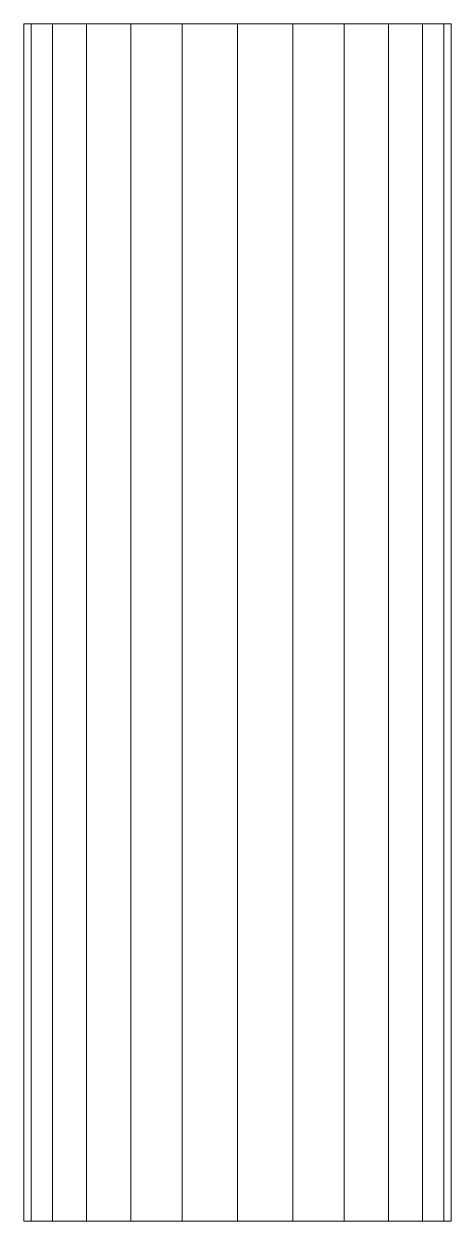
# Model space of a CAD drawing. Header units: inches. Extents: x -3325 to -59, y 5 to 733.
# Drawn here: x -1521.58 to -1519.67, y 119.8 to 125.12 of the extents above; entities that cross this region are included whole.
import ezdxf

# ---------------------------------------------------------------- set-up
doc = ezdxf.new("R2010")
doc.units = ezdxf.units.IN
doc.header["$MEASUREMENT"] = 0
doc.layers.add('P-PIPE', color=10, linetype='Continuous', lineweight=9)

msp = doc.modelspace()

# ---------------------------------------------------------------- linework, layer by layer
at = {"layer": 'P-PIPE', "color": 1}
msp.add_line((-1520.625, 125.1209, 1084), (-1520.625, 119.8044, 1084), dxfattribs=at)
msp.add_line((-1520.625, 125.1209, 1084), (-1520.625, 119.8044, 1084), dxfattribs=at)

# ---------------------------------------------------------------- meshes
mesh = msp.add_polyface(dxfattribs=at)
corners = [(-1521.575, 125.1209, 1084), (-1521.5426, 125.1209, 1084.2458), (-1521.4477, 125.1209, 1084.475), (-1521.2967, 125.1209, 1084.6718), (-1521.1, 125.1209, 1084.8227), (-1520.8709, 125.1209, 1084.9177), (-1520.625, 125.1209, 1084.95), (-1520.3791, 125.1209, 1084.9177), (-1520.15, 125.1209, 1084.8227), (-1519.9533, 125.1209, 1084.6718), (-1519.8023, 125.1209, 1084.475), (-1519.7074, 125.1209, 1084.2458), (-1519.675, 125.1209, 1084), (-1519.7074, 125.1209, 1083.7541), (-1519.8023, 125.1209, 1083.525), (-1519.9533, 125.1209, 1083.3282), (-1520.15, 125.1209, 1083.1772), (-1520.3791, 125.1209, 1083.0824), (-1520.625, 125.1209, 1083.05), (-1520.8709, 125.1209, 1083.0824), (-1521.1, 125.1209, 1083.1772), (-1521.2967, 125.1209, 1083.3282), (-1521.4477, 125.1209, 1083.525), (-1521.5426, 125.1209, 1083.7541)]
mesh.append_faces([[corners[k] for k in face] for face in [(1, 11, 23, 0)]], dxfattribs={"vtx0": -1, "vtx1": -1, "color": 1})
mesh.append_faces([[corners[k] for k in face] for face in [(5, 11, 1, 2), (23, 13, 19, 20)]], dxfattribs={"vtx0": -1, "vtx1": -1, "vtx3": -1, "color": 1})
mesh.append_faces([[corners[k] for k in face] for face in [(11, 7, 8, 10), (17, 13, 14, 16)]], dxfattribs={"vtx0": -1, "vtx2": -1, "color": 1})
mesh.append_faces([[corners[k] for k in face] for face in [(4, 5, 2, 3), (9, 10, 8), (22, 23, 20, 21), (15, 16, 14)]], dxfattribs={"vtx1": -1, "color": 1})
mesh.append_faces([[corners[k] for k in face] for face in [(5, 6, 7, 11), (17, 18, 19, 13), (11, 12, 13, 23)]], dxfattribs={"vtx2": -1, "vtx3": -1, "color": 1})
mesh = msp.add_polyface(dxfattribs=at)
corners = [(-1520.625, 125.1209, 1084.95), (-1520.8709, 125.1209, 1084.9177), (-1521.1, 125.1209, 1084.8227), (-1521.2967, 125.1209, 1084.6718), (-1521.4477, 125.1209, 1084.475), (-1521.5426, 125.1209, 1084.2458), (-1521.575, 125.1209, 1084), (-1521.575, 119.8044, 1084), (-1521.5426, 119.8044, 1084.2458), (-1521.4477, 119.8044, 1084.475), (-1521.2967, 119.8044, 1084.6718), (-1521.1, 119.8044, 1084.8227), (-1520.8709, 119.8044, 1084.9177), (-1520.625, 119.8044, 1084.95)]
mesh.append_faces([[corners[k] for k in face] for face in [(7, 8, 5, 6)]], dxfattribs={"vtx1": -1, "color": 1})
mesh.append_faces([[corners[k] for k in face] for face in [(8, 9, 4, 5), (3, 4, 9, 10), (11, 12, 1, 2), (2, 3, 10, 11)]], dxfattribs={"vtx1": -1, "vtx3": -1, "color": 1})
mesh.append_faces([[corners[k] for k in face] for face in [(12, 13, 0, 1)]], dxfattribs={"vtx3": -1, "color": 1})
mesh = msp.add_polyface(dxfattribs=at)
corners = [(-1521.575, 125.1209, 1084), (-1521.5426, 125.1209, 1083.7541), (-1521.4477, 125.1209, 1083.525), (-1521.2967, 125.1209, 1083.3282), (-1521.1, 125.1209, 1083.1772), (-1520.8709, 125.1209, 1083.0824), (-1520.625, 125.1209, 1083.05), (-1520.625, 119.8044, 1083.05), (-1520.8709, 119.8044, 1083.0824), (-1521.1, 119.8044, 1083.1772), (-1521.2967, 119.8044, 1083.3282), (-1521.4477, 119.8044, 1083.525), (-1521.5426, 119.8044, 1083.7541), (-1521.575, 119.8044, 1084)]
mesh.append_faces([[corners[k] for k in face] for face in [(7, 8, 5, 6)]], dxfattribs={"vtx1": -1, "color": 1})
mesh.append_faces([[corners[k] for k in face] for face in [(8, 9, 4, 5), (3, 4, 9, 10), (11, 12, 1, 2), (2, 3, 10, 11)]], dxfattribs={"vtx1": -1, "vtx3": -1, "color": 1})
mesh.append_faces([[corners[k] for k in face] for face in [(12, 13, 0, 1)]], dxfattribs={"vtx3": -1, "color": 1})
mesh = msp.add_polyface(dxfattribs=at)
corners = [(-1519.675, 125.1209, 1084), (-1519.7074, 125.1209, 1084.2458), (-1519.8023, 125.1209, 1084.475), (-1519.9533, 125.1209, 1084.6718), (-1520.15, 125.1209, 1084.8227), (-1520.3791, 125.1209, 1084.9177), (-1520.625, 125.1209, 1084.95), (-1520.625, 119.8044, 1084.95), (-1520.3791, 119.8044, 1084.9177), (-1520.15, 119.8044, 1084.8227), (-1519.9533, 119.8044, 1084.6718), (-1519.8023, 119.8044, 1084.475), (-1519.7074, 119.8044, 1084.2458), (-1519.675, 119.8044, 1084)]
mesh.append_faces([[corners[k] for k in face] for face in [(7, 8, 5, 6)]], dxfattribs={"vtx1": -1, "color": 1})
mesh.append_faces([[corners[k] for k in face] for face in [(8, 9, 4, 5), (3, 4, 9, 10), (11, 12, 1, 2), (2, 3, 10, 11)]], dxfattribs={"vtx1": -1, "vtx3": -1, "color": 1})
mesh.append_faces([[corners[k] for k in face] for face in [(12, 13, 0, 1)]], dxfattribs={"vtx3": -1, "color": 1})
mesh = msp.add_polyface(dxfattribs=at)
corners = [(-1520.625, 125.1209, 1083.05), (-1520.3791, 125.1209, 1083.0824), (-1520.15, 125.1209, 1083.1772), (-1519.9533, 125.1209, 1083.3282), (-1519.8023, 125.1209, 1083.525), (-1519.7074, 125.1209, 1083.7541), (-1519.675, 125.1209, 1084), (-1519.675, 119.8044, 1084), (-1519.7074, 119.8044, 1083.7541), (-1519.8023, 119.8044, 1083.525), (-1519.9533, 119.8044, 1083.3282), (-1520.15, 119.8044, 1083.1772), (-1520.3791, 119.8044, 1083.0824), (-1520.625, 119.8044, 1083.05)]
mesh.append_faces([[corners[k] for k in face] for face in [(7, 8, 5, 6)]], dxfattribs={"vtx1": -1, "color": 1})
mesh.append_faces([[corners[k] for k in face] for face in [(8, 9, 4, 5), (3, 4, 9, 10), (11, 12, 1, 2), (2, 3, 10, 11)]], dxfattribs={"vtx1": -1, "vtx3": -1, "color": 1})
mesh.append_faces([[corners[k] for k in face] for face in [(12, 13, 0, 1)]], dxfattribs={"vtx3": -1, "color": 1})
mesh = msp.add_polyface(dxfattribs=at)
corners = [(-1521.575, 119.8044, 1084), (-1521.5426, 119.8044, 1083.7541), (-1521.4477, 119.8044, 1083.525), (-1521.2967, 119.8044, 1083.3282), (-1521.1, 119.8044, 1083.1772), (-1520.8709, 119.8044, 1083.0824), (-1520.625, 119.8044, 1083.05), (-1520.3791, 119.8044, 1083.0824), (-1520.15, 119.8044, 1083.1772), (-1519.9533, 119.8044, 1083.3282), (-1519.8023, 119.8044, 1083.525), (-1519.7074, 119.8044, 1083.7541), (-1519.675, 119.8044, 1084), (-1519.7074, 119.8044, 1084.2458), (-1519.8023, 119.8044, 1084.475), (-1519.9533, 119.8044, 1084.6718), (-1520.15, 119.8044, 1084.8227), (-1520.3791, 119.8044, 1084.9177), (-1520.625, 119.8044, 1084.95), (-1520.8709, 119.8044, 1084.9177), (-1521.1, 119.8044, 1084.8227), (-1521.2967, 119.8044, 1084.6718), (-1521.4477, 119.8044, 1084.475), (-1521.5426, 119.8044, 1084.2458)]
mesh.append_faces([[corners[k] for k in face] for face in [(22, 19, 20, 21), (4, 1, 2, 3)]], dxfattribs={"vtx0": -1, "color": 1})
mesh.append_faces([[corners[k] for k in face] for face in [(1, 13, 23, 0), (17, 13, 16), (11, 7, 10)]], dxfattribs={"vtx0": -1, "vtx1": -1, "color": 1})
mesh.append_faces([[corners[k] for k in face] for face in [(23, 13, 19, 22), (5, 11, 1, 4)]], dxfattribs={"vtx0": -1, "vtx1": -1, "vtx2": -1, "color": 1})
mesh.append_faces([[corners[k] for k in face] for face in [(14, 15, 16, 13), (8, 9, 10, 7)]], dxfattribs={"vtx2": -1, "color": 1})
mesh.append_faces([[corners[k] for k in face] for face in [(17, 18, 19, 13), (5, 6, 7, 11), (11, 12, 13, 1)]], dxfattribs={"vtx2": -1, "vtx3": -1, "color": 1})

doc.saveas('drawing.dxf')
